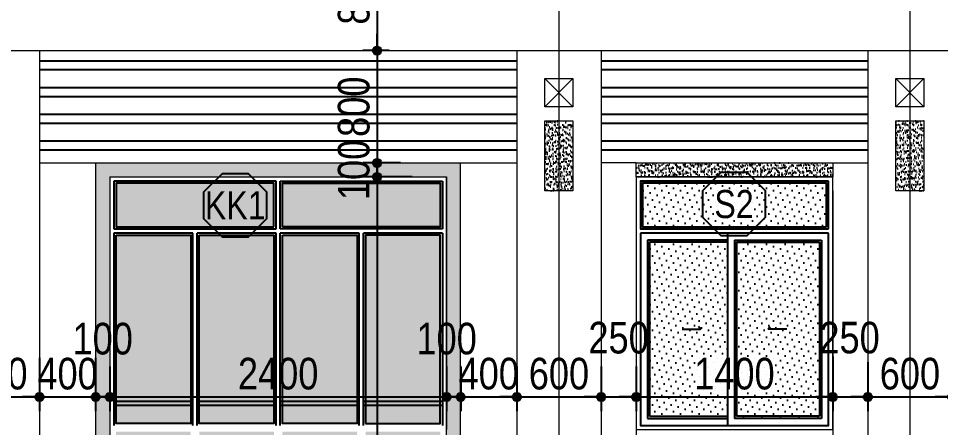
# Model space of a CAD drawing. Extents: x -79995 to 347433, y -157641 to 104789.
# Drawn here: x 1548 to 8117, y -54290 to -51376 of the extents above; entities that cross this region are included whole.
import ezdxf
from ezdxf.enums import TextEntityAlignment as Align

# ---------------------------------------------------------------- set-up
doc = ezdxf.new("R2010")
doc.units = 0
doc.linetypes.add('ACAD_ISO10W100', pattern=[18, 12, -3, 0, -3])
doc.layers.get('DEFPOINTS').update_dxf_attribs({"linetype": 'CONTINUOUS'})
for name, color, linetype in [('DIM', 1, 'CONTINUOUS'), ('DOOR', 20, 'CONTINUOUS'), ('HACTH', 8, 'CONTINUOUS'), ('HATCH', 8, 'CONTINUOUS'), ('KINH 1', 142, 'CONTINUOUS'), ('TAGS', 60, 'CONTINUOUS')]:
    doc.layers.add(name, color=color, linetype=linetype)
doc.layers.add('NET-THAY', color=2, linetype='CONTINUOUS', lineweight=13)
doc.layers.add('TRUC', color=24, linetype='CONTINUOUS', lineweight=0)
doc.styles.add('HEL-CONDENSE', font='')
doc.styles.add('VNI-HELVE-CONDENSEN', font='')
doc.styles.get('HEL-CONDENSE').set_extended_font_data('VNI-Helve-Condense')
doc.styles.get('VNI-HELVE-CONDENSEN').set_extended_font_data('VNI-Helve-Condense')
doc.dimstyles.new('D100', dxfattribs={"dimtxt": 225, "dimasz": 1.2, "dimexe": 100, "dimexo": 0, "dimgap": 50, "dimtad": 1, "dimdec": 0, "dimzin": 13, "dimdsep": 46, "dimtxsty": 'HEL-CONDENSE', "dimblk": 'D50', "dimcen": 0, "dimclrd": 1, "dimclre": 1, "dimclrt": 7, "dimadec": 0, "dimazin": 0, "dimtfac": 1, "dimtdec": 0, "dimtmove": 0, "dimatfit": 3, "dimldrblk": 'D50', "dimfxl": 1, "dimtolj": 1, "dimtzin": 13, "dimarcsym": 0})
pattern_1 = [(37.5, (-1310704.427, -309123.29), (-1.2000235, 36.7059928), [0, -28.956, 0, -32.385, 0, -30.95625]), (7.5, (-1310704.427, -309123.29), (33.7142462, 53.7618825), [0, -15.621, 0, -26.0985, 0, -10.00125]), (327.5, (-1310727.86, -309123.29), (59.3244278, 0.10778885), [0, -9.525, 0, -34.29, 0, -44.7675]), (317.5, (-1310727.86, -309123.29), (57.266734, 16.7196992), [0, -4.7625, 0, -22.479, 0, -25.7175])]
pattern_2 = [(180, (-174108.84, -520561.22), (-1e-14, -190.5), []), (180, (-174172.34, -520497.72), (-1e-14, -190.5), [])]

# ---------------------------------------------------------------- blocks, each defined once
blk = doc.blocks.new('KH-CUADI')
at = {"layer": 'TAGS'}
blk.add_lwpolyline([(-124.3, 300), (-300, 124.3), (-300, -124.3), (-124.3, -300), (124.3, -300), (300, -124.3), (300, 124.3), (124.3, 300)], close=True, dxfattribs=at)
at = {"layer": 'TAGS', "style": 'VNI-HELVE-CONDENSEN'}
blk.add_attdef('D', text='', height=300, dxfattribs=at).set_placement((0, 0), align=Align.MIDDLE)
blk = doc.blocks.new('A$C5F62150E')
at = {"layer": 'KINH 1'}
h = blk.add_hatch(dxfattribs=at)
h.set_pattern_fill('DOTS', color=256, scale=750, angle=45, style=0)
h.set_pattern_definition([(45, (0, 0), (-16.5728, 49.71845), [0, -46.875])])
h.paths.add_polyline_path([(2528.9, 1072.2), (1218.9, 1072.2), (1218.9, 762.2), (2528.9, 762.2)])
h.paths.add_polyline_path([(1823.9, 652.2), (1268.9, 652.2), (1268.9, -587.8), (1823.9, -587.8)])
h.paths.add_polyline_path([(2478.9, 652.2), (1888.9, 652.2), (1888.9, -587.8), (2478.9, -587.8)])
at = {"layer": 'DOOR'}
for p, q in [((2543.9, 747.2), (2543.9, 1087.2)), ((2543.9, 717.2), (1203.9, 717.2)), ((1823.9, 667.2), (1253.9, 667.2)), ((1253.9, 667.2), (1253.9, -602.8)), ((1823.9, 717.2), (1823.9, -652.8)), ((1873.9, 667.2), (1873.9, -602.8)), ((1873.9, 667.2), (2493.9, 667.2)), ((2493.9, 667.2), (2493.9, -602.8)), ((1253.9, -602.8), (1823.9, -602.8)), ((2493.9, -602.8), (1873.9, -602.8))]:
    blk.add_line(p, q, dxfattribs=at)
at = {"layer": 'DOOR', "color": 8}
for p, q in [((1823.9, 652.2), (1268.9, 652.2)), ((1268.9, 652.2), (1268.9, -587.8)), ((1888.9, 652.2), (1888.9, -587.8)), ((1888.9, 652.2), (2478.9, 652.2)), ((2478.9, 652.2), (2478.9, -587.8)), ((1268.9, -587.8), (1823.9, -587.8)), ((2478.9, -587.8), (1888.9, -587.8))]:
    blk.add_line(p, q, dxfattribs=at)
at = {"layer": 'DOOR'}
for points in [[(2543.9, 1087.2), (1203.9, 1087.2), (1203.9, 747.2), (2543.9, 747.2)], [(1203.9, 717.2), (1203.9, -652.8), (2543.9, -652.8), (2543.9, 717.2)], [(1501.6, 32.3), (1632, 32.3), (1618.7, 53)], [(2246.2, 32.3), (2115.8, 32.3), (2129.1, 53)]]:
    blk.add_lwpolyline(points, dxfattribs=at)
at = {"layer": 'DOOR', "color": 8}
blk.add_lwpolyline([(2528.9, 762.2), (2528.9, 1072.2), (1218.9, 1072.2), (1218.9, 762.2), (2528.9, 762.2)], close=True, dxfattribs=at)
at = {"layer": 'NET-THAY'}
for p, q in [((1173.9, 1117.2), (2573.9, 1117.2)), ((2573.9, -682.8), (2573.9, 1117.2)), ((1173.9, -682.8), (2573.9, -682.8))]:
    blk.add_line(p, q, dxfattribs=at)
blk.add_lwpolyline([(1173.9, 1117.2), (1173.9, -682.8)], dxfattribs=at)
at = {"layer": 'TAGS', "linetype": 'Continuous'}
ref = blk.add_blockref('KH-CUADI', (1871, 924.3), dxfattribs=dict(at, xscale=0.75, yscale=0.75, zscale=0.75, rotation=180))
ref.add_attrib('D', 'S2', dxfattribs={"color": 7, "height": 200, "style": 'VNI-HELVE-CONDENSEN'}).set_placement((1871, 924.3), align=Align.MIDDLE)
blk = doc.blocks.new('D50')
at = {"layer": 'DIM'}
blk.add_hatch(color=256, dxfattribs=at).paths.add_polyline_path([(25, 0, 1), (-25, 0, 1)])
blk.add_line((25, 0), (100, 0), dxfattribs=at)
blk.add_circle((0, 0), 25, dxfattribs=at)
blk = doc.blocks.new('*D823')
at = {"layer": 'DEFPOINTS', "color": 0, "linetype": 'Continuous', "transparency": 16777216}
for p in [(1098.5, -53768.3), (1698.5, -53793.3), (1698.5, -54072.1)]:
    blk.add_point(p, dxfattribs=at)
at = {"layer": 'DIM', "color": 1, "linetype": 'Continuous', "lineweight": -2, "transparency": 16777216}
for p, q in [((1098.5, -53768.3), (1098.5, -54172.1)), ((1698.5, -53793.3), (1698.5, -54172.1)), ((1099.7, -54072.1), (1697.3, -54072.1))]:
    blk.add_line(p, q, dxfattribs=at)
at = {"layer": 'DIM', "color": 1, "linetype": 'Continuous', "lineweight": -2, "transparency": 16777216, "xscale": 1.199999999999999, "yscale": 1.199999999999999, "zscale": 1.199999999999999, "rotation": 180}
blk.add_blockref('D50', (1098.5, -54072.1), dxfattribs=at)
at = {"layer": 'DIM', "color": 1, "linetype": 'Continuous', "lineweight": -2, "transparency": 16777216, "xscale": 1.199999999999999, "yscale": 1.199999999999999, "zscale": 1.199999999999999}
blk.add_blockref('D50', (1698.5, -54072.1), dxfattribs=at)
at = {"layer": 'DIM', "color": 7, "linetype": 'Continuous', "transparency": 16777216, "insert": (1398.5, -53907.2), "char_height": 225, "attachment_point": 5, "style": 'HEL-CONDENSE'}
blk.add_mtext('\\A1;600', dxfattribs=at)
blk = doc.blocks.new('*D824')
at = {"layer": 'DEFPOINTS', "color": 0, "linetype": 'Continuous', "transparency": 16777216}
for p in [(1698.5, -53793.3), (2098.5, -53793.3), (2098.5, -54072.1)]:
    blk.add_point(p, dxfattribs=at)
at = {"layer": 'DIM', "color": 1, "linetype": 'Continuous', "lineweight": -2, "transparency": 16777216}
for p, q in [((1698.5, -53793.3), (1698.5, -54172.1)), ((2098.5, -53793.3), (2098.5, -54172.1)), ((1699.7, -54072.1), (2097.3, -54072.1))]:
    blk.add_line(p, q, dxfattribs=at)
at = {"layer": 'DIM', "color": 1, "linetype": 'Continuous', "lineweight": -2, "transparency": 16777216, "xscale": 1.199999999999999, "yscale": 1.199999999999999, "zscale": 1.199999999999999, "rotation": 180}
blk.add_blockref('D50', (1698.5, -54072.1), dxfattribs=at)
at = {"layer": 'DIM', "color": 1, "linetype": 'Continuous', "lineweight": -2, "transparency": 16777216, "xscale": 1.199999999999999, "yscale": 1.199999999999999, "zscale": 1.199999999999999}
blk.add_blockref('D50', (2098.5, -54072.1), dxfattribs=at)
at = {"layer": 'DIM', "color": 7, "linetype": 'Continuous', "transparency": 16777216, "insert": (1898.5, -53907.2), "char_height": 225, "attachment_point": 5, "style": 'HEL-CONDENSE'}
blk.add_mtext('\\A1;400', dxfattribs=at)
blk = doc.blocks.new('*D825')
at = {"layer": 'DEFPOINTS', "color": 0, "linetype": 'Continuous', "transparency": 16777216}
for p in [(2098.5, -53793.3), (2198.5, -53854.1), (2198.5, -54072.1)]:
    blk.add_point(p, dxfattribs=at)
at = {"layer": 'DIM', "color": 1, "linetype": 'Continuous', "lineweight": -2, "transparency": 16777216}
for p, q in [((2098.5, -53793.3), (2098.5, -54172.1)), ((2198.5, -53854.1), (2198.5, -54172.1)), ((2097.3, -54072.1), (2096.1, -54072.1)), ((2098.5, -54072.1), (2198.5, -54072.1)), ((2199.7, -54072.1), (2200.9, -54072.1))]:
    blk.add_line(p, q, dxfattribs=at)
at = {"layer": 'DIM', "color": 1, "linetype": 'Continuous', "lineweight": -2, "transparency": 16777216, "xscale": 1.199999999999999, "yscale": 1.199999999999999, "zscale": 1.199999999999999}
blk.add_blockref('D50', (2098.5, -54072.1), dxfattribs=at)
at = {"layer": 'DIM', "color": 1, "linetype": 'Continuous', "lineweight": -2, "transparency": 16777216, "xscale": 1.199999999999999, "yscale": 1.199999999999999, "zscale": 1.199999999999999, "rotation": 180}
blk.add_blockref('D50', (2198.5, -54072.1), dxfattribs=at)
at = {"layer": 'DIM', "color": 7, "linetype": 'Continuous', "transparency": 16777216, "insert": (2148.5, -53658), "char_height": 225, "attachment_point": 5, "style": 'HEL-CONDENSE'}
blk.add_mtext('\\A1;100', dxfattribs=at)
blk = doc.blocks.new('*D826')
at = {"layer": 'DEFPOINTS', "color": 0, "linetype": 'Continuous', "transparency": 16777216}
for p in [(2198.5, -53854.1), (4598.5, -53854.1), (4598.5, -54072.1)]:
    blk.add_point(p, dxfattribs=at)
at = {"layer": 'DIM', "color": 1, "linetype": 'Continuous', "lineweight": -2, "transparency": 16777216}
for p, q in [((2198.5, -53854.1), (2198.5, -54172.1)), ((4598.5, -53854.1), (4598.5, -54172.1)), ((2199.7, -54072.1), (4597.3, -54072.1))]:
    blk.add_line(p, q, dxfattribs=at)
at = {"layer": 'DIM', "color": 1, "linetype": 'Continuous', "lineweight": -2, "transparency": 16777216, "xscale": 1.199999999999999, "yscale": 1.199999999999999, "zscale": 1.199999999999999, "rotation": 180}
blk.add_blockref('D50', (2198.5, -54072.1), dxfattribs=at)
at = {"layer": 'DIM', "color": 1, "linetype": 'Continuous', "lineweight": -2, "transparency": 16777216, "xscale": 1.199999999999999, "yscale": 1.199999999999999, "zscale": 1.199999999999999}
blk.add_blockref('D50', (4598.5, -54072.1), dxfattribs=at)
at = {"layer": 'DIM', "color": 7, "linetype": 'Continuous', "transparency": 16777216, "insert": (3398.5, -53907.2), "char_height": 225, "attachment_point": 5, "style": 'HEL-CONDENSE'}
blk.add_mtext('\\A1;2400', dxfattribs=at)
blk = doc.blocks.new('*D827')
at = {"layer": 'DEFPOINTS', "color": 0, "linetype": 'Continuous', "transparency": 16777216}
for p in [(4598.5, -53854.1), (4698.5, -53854.1), (4698.5, -54072.1)]:
    blk.add_point(p, dxfattribs=at)
at = {"layer": 'DIM', "color": 1, "linetype": 'Continuous', "lineweight": -2, "transparency": 16777216}
for p, q in [((4598.5, -53854.1), (4598.5, -54172.1)), ((4698.5, -53854.1), (4698.5, -54172.1)), ((4597.3, -54072.1), (4596.1, -54072.1)), ((4598.5, -54072.1), (4698.5, -54072.1)), ((4699.7, -54072.1), (4700.9, -54072.1))]:
    blk.add_line(p, q, dxfattribs=at)
at = {"layer": 'DIM', "color": 1, "linetype": 'Continuous', "lineweight": -2, "transparency": 16777216, "xscale": 1.199999999999999, "yscale": 1.199999999999999, "zscale": 1.199999999999999}
blk.add_blockref('D50', (4598.5, -54072.1), dxfattribs=at)
at = {"layer": 'DIM', "color": 1, "linetype": 'Continuous', "lineweight": -2, "transparency": 16777216, "xscale": 1.199999999999999, "yscale": 1.199999999999999, "zscale": 1.199999999999999, "rotation": 180}
blk.add_blockref('D50', (4698.5, -54072.1), dxfattribs=at)
at = {"layer": 'DIM', "color": 7, "linetype": 'Continuous', "transparency": 16777216, "insert": (4598.5, -53657.6), "char_height": 225, "attachment_point": 5, "style": 'HEL-CONDENSE'}
blk.add_mtext('\\A1;100', dxfattribs=at)
blk = doc.blocks.new('*D828')
at = {"layer": 'DEFPOINTS', "color": 0, "linetype": 'Continuous', "transparency": 16777216}
for p in [(4698.5, -53854.1), (5098.5, -53854.1), (5098.5, -54072.1)]:
    blk.add_point(p, dxfattribs=at)
at = {"layer": 'DIM', "color": 1, "linetype": 'Continuous', "lineweight": -2, "transparency": 16777216}
for p, q in [((4698.5, -53854.1), (4698.5, -54172.1)), ((5098.5, -53854.1), (5098.5, -54172.1)), ((4699.7, -54072.1), (5097.3, -54072.1))]:
    blk.add_line(p, q, dxfattribs=at)
at = {"layer": 'DIM', "color": 1, "linetype": 'Continuous', "lineweight": -2, "transparency": 16777216, "xscale": 1.199999999999999, "yscale": 1.199999999999999, "zscale": 1.199999999999999, "rotation": 180}
blk.add_blockref('D50', (4698.5, -54072.1), dxfattribs=at)
at = {"layer": 'DIM', "color": 1, "linetype": 'Continuous', "lineweight": -2, "transparency": 16777216, "xscale": 1.199999999999999, "yscale": 1.199999999999999, "zscale": 1.199999999999999}
blk.add_blockref('D50', (5098.5, -54072.1), dxfattribs=at)
at = {"layer": 'DIM', "color": 7, "linetype": 'Continuous', "transparency": 16777216, "insert": (4898.5, -53907.2), "char_height": 225, "attachment_point": 5, "style": 'HEL-CONDENSE'}
blk.add_mtext('\\A1;400', dxfattribs=at)
blk = doc.blocks.new('*D829')
at = {"layer": 'DEFPOINTS', "color": 0, "linetype": 'Continuous', "transparency": 16777216}
for p in [(5098.5, -53854.1), (5698.5, -53854.1), (5698.5, -54072.1)]:
    blk.add_point(p, dxfattribs=at)
at = {"layer": 'DIM', "color": 1, "linetype": 'Continuous', "lineweight": -2, "transparency": 16777216}
for p, q in [((5098.5, -53854.1), (5098.5, -54172.1)), ((5698.5, -53854.1), (5698.5, -54172.1)), ((5099.7, -54072.1), (5697.3, -54072.1))]:
    blk.add_line(p, q, dxfattribs=at)
at = {"layer": 'DIM', "color": 1, "linetype": 'Continuous', "lineweight": -2, "transparency": 16777216, "xscale": 1.199999999999999, "yscale": 1.199999999999999, "zscale": 1.199999999999999, "rotation": 180}
blk.add_blockref('D50', (5098.5, -54072.1), dxfattribs=at)
at = {"layer": 'DIM', "color": 1, "linetype": 'Continuous', "lineweight": -2, "transparency": 16777216, "xscale": 1.199999999999999, "yscale": 1.199999999999999, "zscale": 1.199999999999999}
blk.add_blockref('D50', (5698.5, -54072.1), dxfattribs=at)
at = {"layer": 'DIM', "color": 7, "linetype": 'Continuous', "transparency": 16777216, "insert": (5398.5, -53907.2), "char_height": 225, "attachment_point": 5, "style": 'HEL-CONDENSE'}
blk.add_mtext('\\A1;600', dxfattribs=at)
blk = doc.blocks.new('*D830')
at = {"layer": 'DEFPOINTS', "color": 0, "linetype": 'Continuous', "transparency": 16777216}
for p in [(5698.5, -53854.1), (5948.5, -53854.1), (5948.5, -54072.1)]:
    blk.add_point(p, dxfattribs=at)
at = {"layer": 'DIM', "color": 1, "linetype": 'Continuous', "lineweight": -2, "transparency": 16777216}
for p, q in [((5698.5, -53854.1), (5698.5, -54172.1)), ((5948.5, -53854.1), (5948.5, -54172.1)), ((5699.7, -54072.1), (5947.3, -54072.1))]:
    blk.add_line(p, q, dxfattribs=at)
at = {"layer": 'DIM', "color": 1, "linetype": 'Continuous', "lineweight": -2, "transparency": 16777216, "xscale": 1.199999999999999, "yscale": 1.199999999999999, "zscale": 1.199999999999999, "rotation": 180}
blk.add_blockref('D50', (5698.5, -54072.1), dxfattribs=at)
at = {"layer": 'DIM', "color": 1, "linetype": 'Continuous', "lineweight": -2, "transparency": 16777216, "xscale": 1.199999999999999, "yscale": 1.199999999999999, "zscale": 1.199999999999999}
blk.add_blockref('D50', (5948.5, -54072.1), dxfattribs=at)
at = {"layer": 'DIM', "color": 7, "linetype": 'Continuous', "transparency": 16777216, "insert": (5823.5, -53650.9), "char_height": 225, "attachment_point": 5, "style": 'HEL-CONDENSE'}
blk.add_mtext('\\A1;250', dxfattribs=at)
blk = doc.blocks.new('*D831')
at = {"layer": 'DEFPOINTS', "color": 0, "linetype": 'Continuous', "transparency": 16777216}
for p in [(7348.5, -53783.2), (5948.5, -53854.1), (7348.5, -54072.1)]:
    blk.add_point(p, dxfattribs=at)
at = {"layer": 'DIM', "color": 1, "linetype": 'Continuous', "lineweight": -2, "transparency": 16777216}
for p, q in [((7348.5, -53783.2), (7348.5, -54172.1)), ((5948.5, -53854.1), (5948.5, -54172.1)), ((5949.7, -54072.1), (7347.3, -54072.1))]:
    blk.add_line(p, q, dxfattribs=at)
at = {"layer": 'DIM', "color": 1, "linetype": 'Continuous', "lineweight": -2, "transparency": 16777216, "xscale": 1.199999999999999, "yscale": 1.199999999999999, "zscale": 1.199999999999999, "rotation": 180}
blk.add_blockref('D50', (5948.5, -54072.1), dxfattribs=at)
at = {"layer": 'DIM', "color": 1, "linetype": 'Continuous', "lineweight": -2, "transparency": 16777216, "xscale": 1.199999999999999, "yscale": 1.199999999999999, "zscale": 1.199999999999999}
blk.add_blockref('D50', (7348.5, -54072.1), dxfattribs=at)
at = {"layer": 'DIM', "color": 7, "linetype": 'Continuous', "transparency": 16777216, "insert": (6648.5, -53907.2), "char_height": 225, "attachment_point": 5, "style": 'HEL-CONDENSE'}
blk.add_mtext('\\A1;1400', dxfattribs=at)
blk = doc.blocks.new('*D832')
at = {"layer": 'DEFPOINTS', "color": 0, "linetype": 'Continuous', "transparency": 16777216}
for p in [(7348.5, -53783.2), (7598.5, -53823), (7598.5, -54072.1)]:
    blk.add_point(p, dxfattribs=at)
at = {"layer": 'DIM', "color": 1, "linetype": 'Continuous', "lineweight": -2, "transparency": 16777216}
for p, q in [((7348.5, -53783.2), (7348.5, -54172.1)), ((7598.5, -53823), (7598.5, -54172.1)), ((7349.7, -54072.1), (7597.3, -54072.1))]:
    blk.add_line(p, q, dxfattribs=at)
at = {"layer": 'DIM', "color": 1, "linetype": 'Continuous', "lineweight": -2, "transparency": 16777216, "xscale": 1.199999999999999, "yscale": 1.199999999999999, "zscale": 1.199999999999999, "rotation": 180}
blk.add_blockref('D50', (7348.5, -54072.1), dxfattribs=at)
at = {"layer": 'DIM', "color": 1, "linetype": 'Continuous', "lineweight": -2, "transparency": 16777216, "xscale": 1.199999999999999, "yscale": 1.199999999999999, "zscale": 1.199999999999999}
blk.add_blockref('D50', (7598.5, -54072.1), dxfattribs=at)
at = {"layer": 'DIM', "color": 7, "linetype": 'Continuous', "transparency": 16777216, "insert": (7468.5, -53650.6), "char_height": 225, "attachment_point": 5, "style": 'HEL-CONDENSE'}
blk.add_mtext('\\A1;250', dxfattribs=at)
blk = doc.blocks.new('*D833')
at = {"layer": 'DEFPOINTS', "color": 0, "linetype": 'Continuous', "transparency": 16777216}
for p in [(7598.5, -53823), (8198.5, -53823), (8198.5, -54072.1)]:
    blk.add_point(p, dxfattribs=at)
at = {"layer": 'DIM', "color": 1, "linetype": 'Continuous', "lineweight": -2, "transparency": 16777216}
for p, q in [((7598.5, -53823), (7598.5, -54172.1)), ((8198.5, -53823), (8198.5, -54172.1)), ((7599.7, -54072.1), (8197.3, -54072.1))]:
    blk.add_line(p, q, dxfattribs=at)
at = {"layer": 'DIM', "color": 1, "linetype": 'Continuous', "lineweight": -2, "transparency": 16777216, "xscale": 1.199999999999999, "yscale": 1.199999999999999, "zscale": 1.199999999999999, "rotation": 180}
blk.add_blockref('D50', (7598.5, -54072.1), dxfattribs=at)
at = {"layer": 'DIM', "color": 1, "linetype": 'Continuous', "lineweight": -2, "transparency": 16777216, "xscale": 1.199999999999999, "yscale": 1.199999999999999, "zscale": 1.199999999999999}
blk.add_blockref('D50', (8198.5, -54072.1), dxfattribs=at)
at = {"layer": 'DIM', "color": 7, "linetype": 'Continuous', "transparency": 16777216, "insert": (7898.5, -53907.2), "char_height": 225, "attachment_point": 5, "style": 'HEL-CONDENSE'}
blk.add_mtext('\\A1;600', dxfattribs=at)
blk = doc.blocks.new('*D834')
at = {"layer": 'DEFPOINTS', "color": 0, "linetype": 'Continuous', "transparency": 16777216}
for p in [(8698.5, -53771.8), (8198.5, -53823), (8698.5, -54072.1)]:
    blk.add_point(p, dxfattribs=at)
at = {"layer": 'DIM', "color": 1, "linetype": 'Continuous', "lineweight": -2, "transparency": 16777216}
for p, q in [((8698.5, -53771.8), (8698.5, -54172.1)), ((8198.5, -53823), (8198.5, -54172.1)), ((8199.7, -54072.1), (8697.3, -54072.1))]:
    blk.add_line(p, q, dxfattribs=at)
at = {"layer": 'DIM', "color": 1, "linetype": 'Continuous', "lineweight": -2, "transparency": 16777216, "xscale": 1.199999999999999, "yscale": 1.199999999999999, "zscale": 1.199999999999999, "rotation": 180}
blk.add_blockref('D50', (8198.5, -54072.1), dxfattribs=at)
at = {"layer": 'DIM', "color": 1, "linetype": 'Continuous', "lineweight": -2, "transparency": 16777216, "xscale": 1.199999999999999, "yscale": 1.199999999999999, "zscale": 1.199999999999999}
blk.add_blockref('D50', (8698.5, -54072.1), dxfattribs=at)
at = {"layer": 'DIM', "color": 7, "linetype": 'Continuous', "transparency": 16777216, "insert": (8448.5, -53907.2), "char_height": 225, "attachment_point": 5, "style": 'HEL-CONDENSE'}
blk.add_mtext('\\A1;500', dxfattribs=at)
blk = doc.blocks.new('*D846')
at = {"layer": 'DEFPOINTS', "color": 0, "linetype": 'Continuous', "transparency": 16777216}
for p in [(4188.4, -50804.8), (4102.7, -51604.8), (4188.4, -51604.8)]:
    blk.add_point(p, dxfattribs=at)
at = {"layer": 'DIM', "color": 1, "linetype": 'Continuous', "lineweight": -2, "transparency": 16777216}
for p, q in [((4188.4, -50804.8), (4002.7, -50804.8)), ((4102.7, -50806), (4102.7, -51603.6)), ((4188.4, -51604.8), (4002.7, -51604.8))]:
    blk.add_line(p, q, dxfattribs=at)
at = {"layer": 'DIM', "color": 1, "linetype": 'Continuous', "lineweight": -2, "transparency": 16777216, "xscale": 1.199999999999999, "yscale": 1.199999999999999, "zscale": 1.199999999999999}
for p, rotation in [((4102.7, -50804.8), 90), ((4102.7, -51604.8), 270)]:
    blk.add_blockref('D50', p, dxfattribs=dict(at, rotation=rotation))
at = {"layer": 'DIM', "color": 7, "linetype": 'Continuous', "transparency": 16777216, "insert": (3937.8, -51204.8), "char_height": 225, "attachment_point": 5, "rotation": 90, "style": 'HEL-CONDENSE'}
blk.add_mtext('\\A1;800', dxfattribs=at)
blk = doc.blocks.new('*D847')
at = {"layer": 'DEFPOINTS', "color": 0, "linetype": 'Continuous', "transparency": 16777216}
for p in [(4188.4, -51604.8), (4102.7, -52404.8), (4270.4, -52404.8)]:
    blk.add_point(p, dxfattribs=at)
at = {"layer": 'DIM', "color": 1, "linetype": 'Continuous', "lineweight": -2, "transparency": 16777216}
for p, q in [((4188.4, -51604.8), (4002.7, -51604.8)), ((4102.7, -51606), (4102.7, -52403.6)), ((4270.4, -52404.8), (4002.7, -52404.8))]:
    blk.add_line(p, q, dxfattribs=at)
at = {"layer": 'DIM', "color": 1, "linetype": 'Continuous', "lineweight": -2, "transparency": 16777216, "xscale": 1.199999999999999, "yscale": 1.199999999999999, "zscale": 1.199999999999999}
for p, rotation in [((4102.7, -51604.8), 90), ((4102.7, -52404.8), 270)]:
    blk.add_blockref('D50', p, dxfattribs=dict(at, rotation=rotation))
at = {"layer": 'DIM', "color": 7, "linetype": 'Continuous', "transparency": 16777216, "insert": (3937.8, -52004.8), "char_height": 225, "attachment_point": 5, "rotation": 90, "style": 'HEL-CONDENSE'}
blk.add_mtext('\\A1;800', dxfattribs=at)
blk = doc.blocks.new('*D848')
at = {"layer": 'DEFPOINTS', "color": 0, "linetype": 'Continuous', "transparency": 16777216}
for p in [(4270.4, -52404.8), (4102.7, -52504.8), (4353.1, -52504.8)]:
    blk.add_point(p, dxfattribs=at)
at = {"layer": 'DIM', "color": 1, "linetype": 'Continuous', "lineweight": -2, "transparency": 16777216}
for p, q in [((4270.4, -52404.8), (4002.7, -52404.8)), ((4102.7, -52403.6), (4102.7, -52402.4)), ((4102.7, -52404.8), (4102.7, -52504.8)), ((4353.1, -52504.8), (4002.7, -52504.8)), ((4102.7, -52506), (4102.7, -52507.2))]:
    blk.add_line(p, q, dxfattribs=at)
at = {"layer": 'DIM', "color": 1, "linetype": 'Continuous', "lineweight": -2, "transparency": 16777216, "xscale": 1.199999999999999, "yscale": 1.199999999999999, "zscale": 1.199999999999999}
for p, rotation in [((4102.7, -52404.8), 270), ((4102.7, -52504.8), 90)]:
    blk.add_blockref('D50', p, dxfattribs=dict(at, rotation=rotation))
at = {"layer": 'DIM', "color": 7, "linetype": 'Continuous', "transparency": 16777216, "insert": (3937.8, -52454.8), "char_height": 225, "attachment_point": 5, "rotation": 90, "style": 'HEL-CONDENSE'}
blk.add_mtext('\\A1;100', dxfattribs=at)
blk = doc.blocks.new('*D849')
at = {"layer": 'DEFPOINTS', "color": 0, "linetype": 'Continuous', "transparency": 16777216}
for p in [(4353.1, -52504.8), (4102.7, -58004.8), (4353.1, -58004.8)]:
    blk.add_point(p, dxfattribs=at)
at = {"layer": 'DIM', "color": 1, "linetype": 'Continuous', "lineweight": -2, "transparency": 16777216}
for p, q in [((4353.1, -52504.8), (4002.7, -52504.8)), ((4102.7, -52506), (4102.7, -58003.6)), ((4353.1, -58004.8), (4002.7, -58004.8))]:
    blk.add_line(p, q, dxfattribs=at)
at = {"layer": 'DIM', "color": 1, "linetype": 'Continuous', "lineweight": -2, "transparency": 16777216, "xscale": 1.199999999999999, "yscale": 1.199999999999999, "zscale": 1.199999999999999}
for p, rotation in [((4102.7, -52504.8), 90), ((4102.7, -58004.8), 270)]:
    blk.add_blockref('D50', p, dxfattribs=dict(at, rotation=rotation))
at = {"layer": 'DIM', "color": 7, "linetype": 'Continuous', "transparency": 16777216, "insert": (3937.8, -55254.8), "char_height": 225, "attachment_point": 5, "rotation": 90, "style": 'HEL-CONDENSE'}
blk.add_mtext('\\A1;5500', dxfattribs=at)

msp = doc.modelspace()

# ---------------------------------------------------------------- hatches: boundary and pattern name
at = {"layer": 'HACTH'}
h = msp.add_hatch(dxfattribs=at)
h.set_pattern_fill('ANSI32', color=256, scale=20, angle=135, style=0)
h.set_pattern_definition(pattern_2)
h.paths.add_polyline_path([(1698.452, -52404.781), (5098.452, -52404.781), (5098.452, -51604.781), (1698.452, -51604.781)])
h = msp.add_hatch(dxfattribs=at)
h.set_pattern_fill('ANSI32', color=256, scale=20, angle=135, style=0)
h.set_pattern_definition(pattern_2)
h.paths.add_polyline_path([(17148.452, -52404.781), (19498.452, -52404.781), (19498.452, -51604.781), (17148.452, -51604.781)])
h.paths.add_polyline_path([(8198.452, -52404.781), (10598.452, -52404.781), (10598.452, -51604.781), (8198.452, -51604.781)])
h.paths.add_polyline_path([(5698.452, -52404.781), (7598.452, -52404.781), (7598.452, -51604.781), (5698.452, -51604.781)])
at = {"layer": 'HATCH'}
h = msp.add_hatch(dxfattribs=at)
h.set_pattern_fill('AR-SAND', color=256, scale=0.75, style=0)
h.set_pattern_definition(pattern_1)
h.paths.add_polyline_path([(5298.452, -52604.781), (5498.452, -52604.781), (5498.452, -52104.781), (5298.452, -52104.781)])
h = msp.add_hatch(dxfattribs=at)
h.set_pattern_fill('AR-SAND', color=256, scale=0.75, style=0)
h.set_pattern_definition(pattern_1)
h.paths.add_polyline_path([(7798.452, -52604.781), (7998.452, -52604.781), (7998.452, -52104.781), (7798.452, -52104.781)])
h = msp.add_hatch(dxfattribs=at)
h.set_pattern_fill('AR-SAND', color=256, scale=0.75, style=0)
h.set_pattern_definition(pattern_1)
h.paths.add_polyline_path([(3398.452, -52404.781), (2098.457, -52404.781), (2098.454, -55204.781), (2198.454, -55204.781), (2198.455, -54304.781), (2198.452, -54304.781), (2198.452, -52504.781), (3398.452, -52504.781)])
h.paths.add_polyline_path([(2198.454, -55204.781), (2098.454, -55204.781), (2098.45, -58104.781), (3398.452, -58104.781), (3398.452, -58004.781), (2198.457, -58004.781), (2198.452, -58004.781), (2198.452, -56204.781), (2198.452, -56204.781)])
h.paths.add_polyline_path([(4698.457, -55204.781), (4598.457, -55204.781), (4598.457, -56304.781), (4598.457, -58004.781), (3398.452, -58004.781), (3398.452, -58104.781), (4698.457, -58104.781)])
h.paths.add_polyline_path([(4698.457, -52404.781), (3398.452, -52404.781), (3398.452, -52504.781), (4598.457, -52504.781), (4598.457, -55204.781), (4698.457, -55204.781)])
h = msp.add_hatch(dxfattribs=at)
h.set_pattern_fill('AR-SAND', color=256, scale=0.75, style=0)
h.set_pattern_definition(pattern_1)
h.paths.add_polyline_path([(5948.447, -52404.781), (7348.447, -52404.781), (7348.447, -52504.781), (5948.447, -52504.781)])
at = {"layer": 'KINH 1'}
h = msp.add_hatch(dxfattribs=at)
h.set_pattern_fill('DOTS', color=256, scale=750, angle=45, style=0)
h.set_pattern_definition([(45, (-1056383.746, 259134.53), (-16.5728152, 49.7184456), [0, -46.875])])
h.paths.add_polyline_path([(3368.457, -52549.781), (2243.457, -52549.781), (2243.457, -52859.781), (3368.457, -52859.781)])
h.paths.add_polyline_path([(4553.457, -52549.781), (3428.457, -52549.781), (3428.457, -52859.781), (4553.457, -52859.781)])
h.paths.add_polyline_path([(4553.457, -52919.781), (4020.957, -52919.781), (4020.957, -54259.781), (4553.457, -54259.781)])
h.paths.add_polyline_path([(3960.957, -52919.781), (3428.457, -52919.781), (3428.457, -54259.781), (3960.957, -54259.781)])
h.paths.add_polyline_path([(3368.457, -52919.781), (2835.957, -52919.781), (2835.957, -54259.781), (3368.457, -54259.781)])
h.paths.add_polyline_path([(2775.957, -52919.781), (2243.457, -52919.781), (2243.457, -54259.781), (2775.957, -54259.781)])
h.paths.add_polyline_path([(2775.957, -54319.781), (2243.457, -54319.781), (2243.457, -55204.781), (2775.957, -55204.781)])
h.paths.add_polyline_path([(2775.957, -55204.781), (2243.457, -55204.781), (2243.457, -56189.781), (2775.957, -56189.781)])
h.paths.add_polyline_path([(3368.457, -55204.781), (2835.957, -55204.781), (2835.957, -56189.781), (3368.457, -56189.781)])
h.paths.add_polyline_path([(3368.457, -54319.781), (2835.957, -54319.781), (2835.957, -55204.781), (3368.457, -55204.781)])
h.paths.add_polyline_path([(3960.957, -54319.781), (3428.457, -54319.781), (3428.457, -55204.781), (3960.957, -55204.781)])
h.paths.add_polyline_path([(4553.457, -54319.781), (4020.957, -54319.781), (4020.957, -55204.781), (4553.457, -55204.781)])
h.paths.add_polyline_path([(4553.457, -55204.781), (4020.957, -55204.781), (4020.957, -56189.781), (4553.457, -56189.781)])
h.paths.add_polyline_path([(3960.957, -55204.781), (3428.457, -55204.781), (3428.457, -56189.781), (3960.957, -56189.781)])
h.paths.add_polyline_path([(4553.457, -56249.781), (3428.457, -56249.781), (3428.457, -56529.781), (4553.457, -56529.781)])
h.paths.add_polyline_path([(3368.457, -56249.781), (2243.457, -56249.781), (2243.457, -56529.781), (3368.457, -56529.781)])
h.paths.add_polyline_path([(2775.957, -56589.781), (2243.457, -56589.781), (2243.457, -57959.781), (2775.957, -57959.781)])
h.paths.add_polyline_path([(3368.457, -56589.781), (2835.957, -56589.781), (2835.957, -57959.781), (3368.457, -57959.781)])
h.paths.add_polyline_path([(3960.957, -56589.781), (3428.457, -56589.781), (3428.457, -57959.781), (3960.957, -57959.781)])
h.paths.add_polyline_path([(4553.457, -56589.781), (4020.957, -56589.781), (4020.957, -57959.781), (4553.457, -57959.781)])

# ---------------------------------------------------------------- linework, layer by layer
at = {"layer": 'DOOR'}
for p, q in [((3383.457, -52534.781), (2228.457, -52534.781)), ((2228.457, -52534.781), (2228.457, -52874.781)), ((3383.457, -52874.781), (3383.457, -52534.781)), ((3413.457, -52874.781), (3413.457, -52534.781)), ((3413.457, -52534.781), (4568.457, -52534.781)), ((4568.457, -52534.781), (4568.457, -52874.781)), ((2228.457, -52874.781), (3383.457, -52874.781)), ((4568.457, -52874.781), (3413.457, -52874.781)), ((2790.957, -52904.781), (2228.457, -52904.781)), ((2228.457, -52904.781), (2228.457, -54274.781)), ((2790.957, -54274.781), (2790.957, -52904.781)), ((3383.457, -52904.781), (2820.957, -52904.781)), ((2820.957, -54274.781), (2820.957, -52904.781)), ((3383.457, -54274.781), (3383.457, -52904.781)), ((3975.957, -52904.781), (3413.457, -52904.781)), ((3413.457, -54274.781), (3413.457, -52904.781)), ((3975.957, -54274.781), (3975.957, -52904.781)), ((4568.457, -52904.781), (4005.957, -52904.781)), ((4005.957, -54274.781), (4005.957, -52904.781)), ((4568.457, -52904.781), (4568.457, -54274.781)), ((2228.457, -54102.653), (2790.957, -54102.653)), ((2820.957, -54102.653), (3383.457, -54102.653)), ((3413.457, -54102.653), (3975.957, -54102.653)), ((4005.957, -54102.653), (4568.457, -54102.653)), ((2790.957, -54132.653), (2228.457, -54132.653)), ((3383.457, -54132.653), (2820.957, -54132.653)), ((3975.957, -54132.653), (3413.457, -54132.653)), ((4568.457, -54132.653), (4005.957, -54132.653))]:
    msp.add_line(p, q, dxfattribs=at)
at = {"layer": 'DOOR', "color": 8}
for points in [[(3368.457, -52859.781), (3368.457, -52549.781), (2243.457, -52549.781), (2243.457, -52859.781), (3368.457, -52859.781)], [(3428.457, -52859.781), (3428.457, -52549.781), (4553.457, -52549.781), (4553.457, -52859.781), (3428.457, -52859.781)], [(2243.457, -52919.781), (2775.957, -52919.781), (2775.957, -54259.781), (2243.457, -54259.781)], [(2835.957, -52919.781), (3368.457, -52919.781), (3368.457, -54259.781), (2835.957, -54259.781)], [(3428.457, -52919.781), (3960.957, -52919.781), (3960.957, -54259.781), (3428.457, -54259.781)], [(4020.957, -54259.781), (4553.457, -54259.781), (4553.457, -52919.781), (4020.957, -52919.781)]]:
    msp.add_lwpolyline(points, close=True, dxfattribs=at)
at = {"layer": 'NET-THAY'}
for p, q in [((-1401.548, -51604.781), (6203.736, -51604.781)), ((6203.736, -51604.781), (20798.452, -51604.781)), ((1698.452, -52404.781), (5098.452, -52404.781)), ((2098.457, -52404.781), (4698.457, -52404.781)), ((4698.457, -58104.781), (4698.457, -52404.781)), ((5948.447, -52404.781), (5698.452, -52404.781)), ((7348.447, -52404.781), (7598.452, -52404.781)), ((2198.457, -52504.781), (4598.452, -52504.781)), ((4598.457, -56304.781), (4598.457, -52504.781))]:
    msp.add_line(p, q, dxfattribs=at)
for points in [[(1698.452, -51604.781), (1698.452, -60904.781)], [(5098.452, -51604.781), (5098.452, -55504.781)], [(5698.452, -51604.781), (5698.452, -60904.781)], [(7598.452, -51604.781), (7598.452, -55504.781)], [(5298.452, -51804.781), (5498.452, -51804.781), (5498.452, -52004.781), (5298.452, -52004.781), (5298.452, -51804.781)], [(5498.452, -51804.781), (5298.452, -52004.781)], [(5298.452, -51804.781), (5498.452, -52004.781)], [(7798.452, -51804.781), (7998.452, -51804.781), (7998.452, -52004.781), (7798.452, -52004.781), (7798.452, -51804.781)], [(7998.452, -51804.781), (7798.452, -52004.781)], [(7798.452, -51804.781), (7998.452, -52004.781)], [(5298.452, -52104.781), (5498.452, -52104.781), (5498.452, -52604.781), (5298.452, -52604.781), (5298.452, -52104.781)], [(7798.452, -52104.781), (7998.452, -52104.781), (7998.452, -52604.781), (7798.452, -52604.781), (7798.452, -52104.781)], [(2098.457, -52404.781), (2098.45, -58104.781)], [(2198.452, -52504.781), (4598.452, -52504.781)], [(2198.452, -52504.781), (2198.452, -54304.781)], [(2198.457, -52504.781), (2198.452, -56204.781)], [(4598.452, -52504.781), (4598.452, -54304.781)], [(5948.452, -52604.781), (5948.452, -54404.781)], [(7348.452, -52604.781), (7348.452, -54404.781)]]:
    msp.add_lwpolyline(points, dxfattribs=at)
msp.add_lwpolyline([(5948.447, -52404.781), (7348.447, -52404.781), (7348.447, -52504.781), (5948.447, -52504.781)], close=True, dxfattribs=at)
at = {"layer": 'TRUC', "linetype": 'ACAD_ISO10W100', "ltscale": 0.2}
for points in [[(5398.452, -47592.126), (5398.452, -61954.781)], [(7898.452, -47592.126), (7898.452, -61954.781)], [(-14349.781, -51604.781), (21118.657, -51604.781)]]:
    msp.add_lwpolyline(points, dxfattribs=at)

# ---------------------------------------------------------------- block references
at = {"layer": 'DOOR'}
msp.add_blockref('A$C5F62150E', (4774.557, -53622.008), dxfattribs=at)
at = {"layer": 'TAGS', "linetype": 'Continuous'}
ref = msp.add_blockref('KH-CUADI', (3092.82, -52706.793), dxfattribs=dict(at, xscale=0.75, yscale=0.75, zscale=0.75, rotation=180))
ref.add_attrib('D', 'KK1', dxfattribs={"color": 7, "height": 200, "style": 'VNI-HELVE-CONDENSEN'}).set_placement((3092.82, -52706.793), align=Align.MIDDLE)

# ---------------------------------------------------------------- dimensions: what is measured, and where the dimension line sits
at = {"layer": 'DIM', "linetype": 'Continuous'}
dim = msp.add_linear_dim(base=(4102.695, -51604.781), p1=(4188.432, -50804.781), p2=(4188.432, -51604.781), angle=90, dimstyle='D100', dxfattribs=at)
dim.commit()
dim.dimension.update_dxf_attribs({"geometry": '*D846', "text_midpoint": (3937.795, -51204.781)})
for base, p1, p2, picture, middle in [((4102.695, -52404.781), (4188.432, -51604.781), (4270.363, -52404.781), '*D847', (3937.795, -52004.781)), ((4102.695, -58004.781), (4353.149, -52504.781), (4353.149, -58004.781), '*D849', (3937.795, -55254.781))]:
    dim = msp.add_linear_dim(base=base, p1=p1, p2=p2, angle=90, dimstyle='D100', override={"dimtmove": 1}, dxfattribs=at)
    dim.commit()
    dim.dimension.update_dxf_attribs({"geometry": picture, "text_midpoint": middle})
dim = msp.add_linear_dim(base=(4102.695, -52504.781), p1=(4270.363, -52404.781), p2=(4353.149, -52504.781), angle=90, dimstyle='D100', override={"dimtmove": 1}, dxfattribs=at)
dim.commit()
dim.dimension.update_dxf_attribs({"geometry": '*D848', "text_midpoint": (4102.695, -52454.781), "dimtype": 160})
for base, p1, p2, picture, middle in [((2198.452, -54072.147), (2098.455, -53793.259), (2198.452, -53854.149), '*D825', (2148.454, -53822.902)), ((4698.457, -54072.147), (4598.452, -53854.149), (4698.457, -53854.149), '*D827', (4598.457, -53822.476)), ((5948.452, -54072.147), (5698.452, -53854.149), (5948.452, -53854.149), '*D830', (5823.452, -53815.799)), ((7598.452, -54072.147), (7348.452, -53783.197), (7598.452, -53823.048), '*D832', (7468.452, -53815.492)), ((2098.455, -54072.147), (1698.452, -53793.258), (2098.455, -53793.259), '*D824', (1898.454, -54072.147)), ((5098.452, -54072.147), (4698.457, -53854.149), (5098.452, -53854.149), '*D828', (4898.455, -54072.147)), ((8698.452, -54072.147), (8198.452, -53823.048), (8698.452, -53771.81), '*D834', (8448.452, -54072.147))]:
    dim = msp.add_linear_dim(base=base, p1=p1, p2=p2, dimstyle='D100', override={"dimtmove": 1}, dxfattribs=at)
    dim.commit()
    dim.dimension.update_dxf_attribs({"geometry": picture, "text_midpoint": middle, "dimtype": 160})
for base, p1, p2, picture, middle in [((1698.452, -54072.147), (1098.452, -53768.34), (1698.452, -53793.258), '*D823', (1398.452, -53907.247)), ((4598.452, -54072.147), (2198.452, -53854.149), (4598.452, -53854.149), '*D826', (3398.452, -53907.247)), ((5698.452, -54072.147), (5098.452, -53854.149), (5698.452, -53854.149), '*D829', (5398.452, -53907.247)), ((7348.452, -54072.147), (5948.452, -53854.149), (7348.452, -53783.197), '*D831', (6648.452, -53907.247)), ((8198.452, -54072.147), (7598.452, -53823.048), (8198.452, -53823.048), '*D833', (7898.452, -53907.247))]:
    dim = msp.add_linear_dim(base=base, p1=p1, p2=p2, dimstyle='D100', override={"dimtmove": 1}, dxfattribs=at)
    dim.commit()
    dim.dimension.update_dxf_attribs({"geometry": picture, "text_midpoint": middle})

doc.saveas('drawing.dxf')
